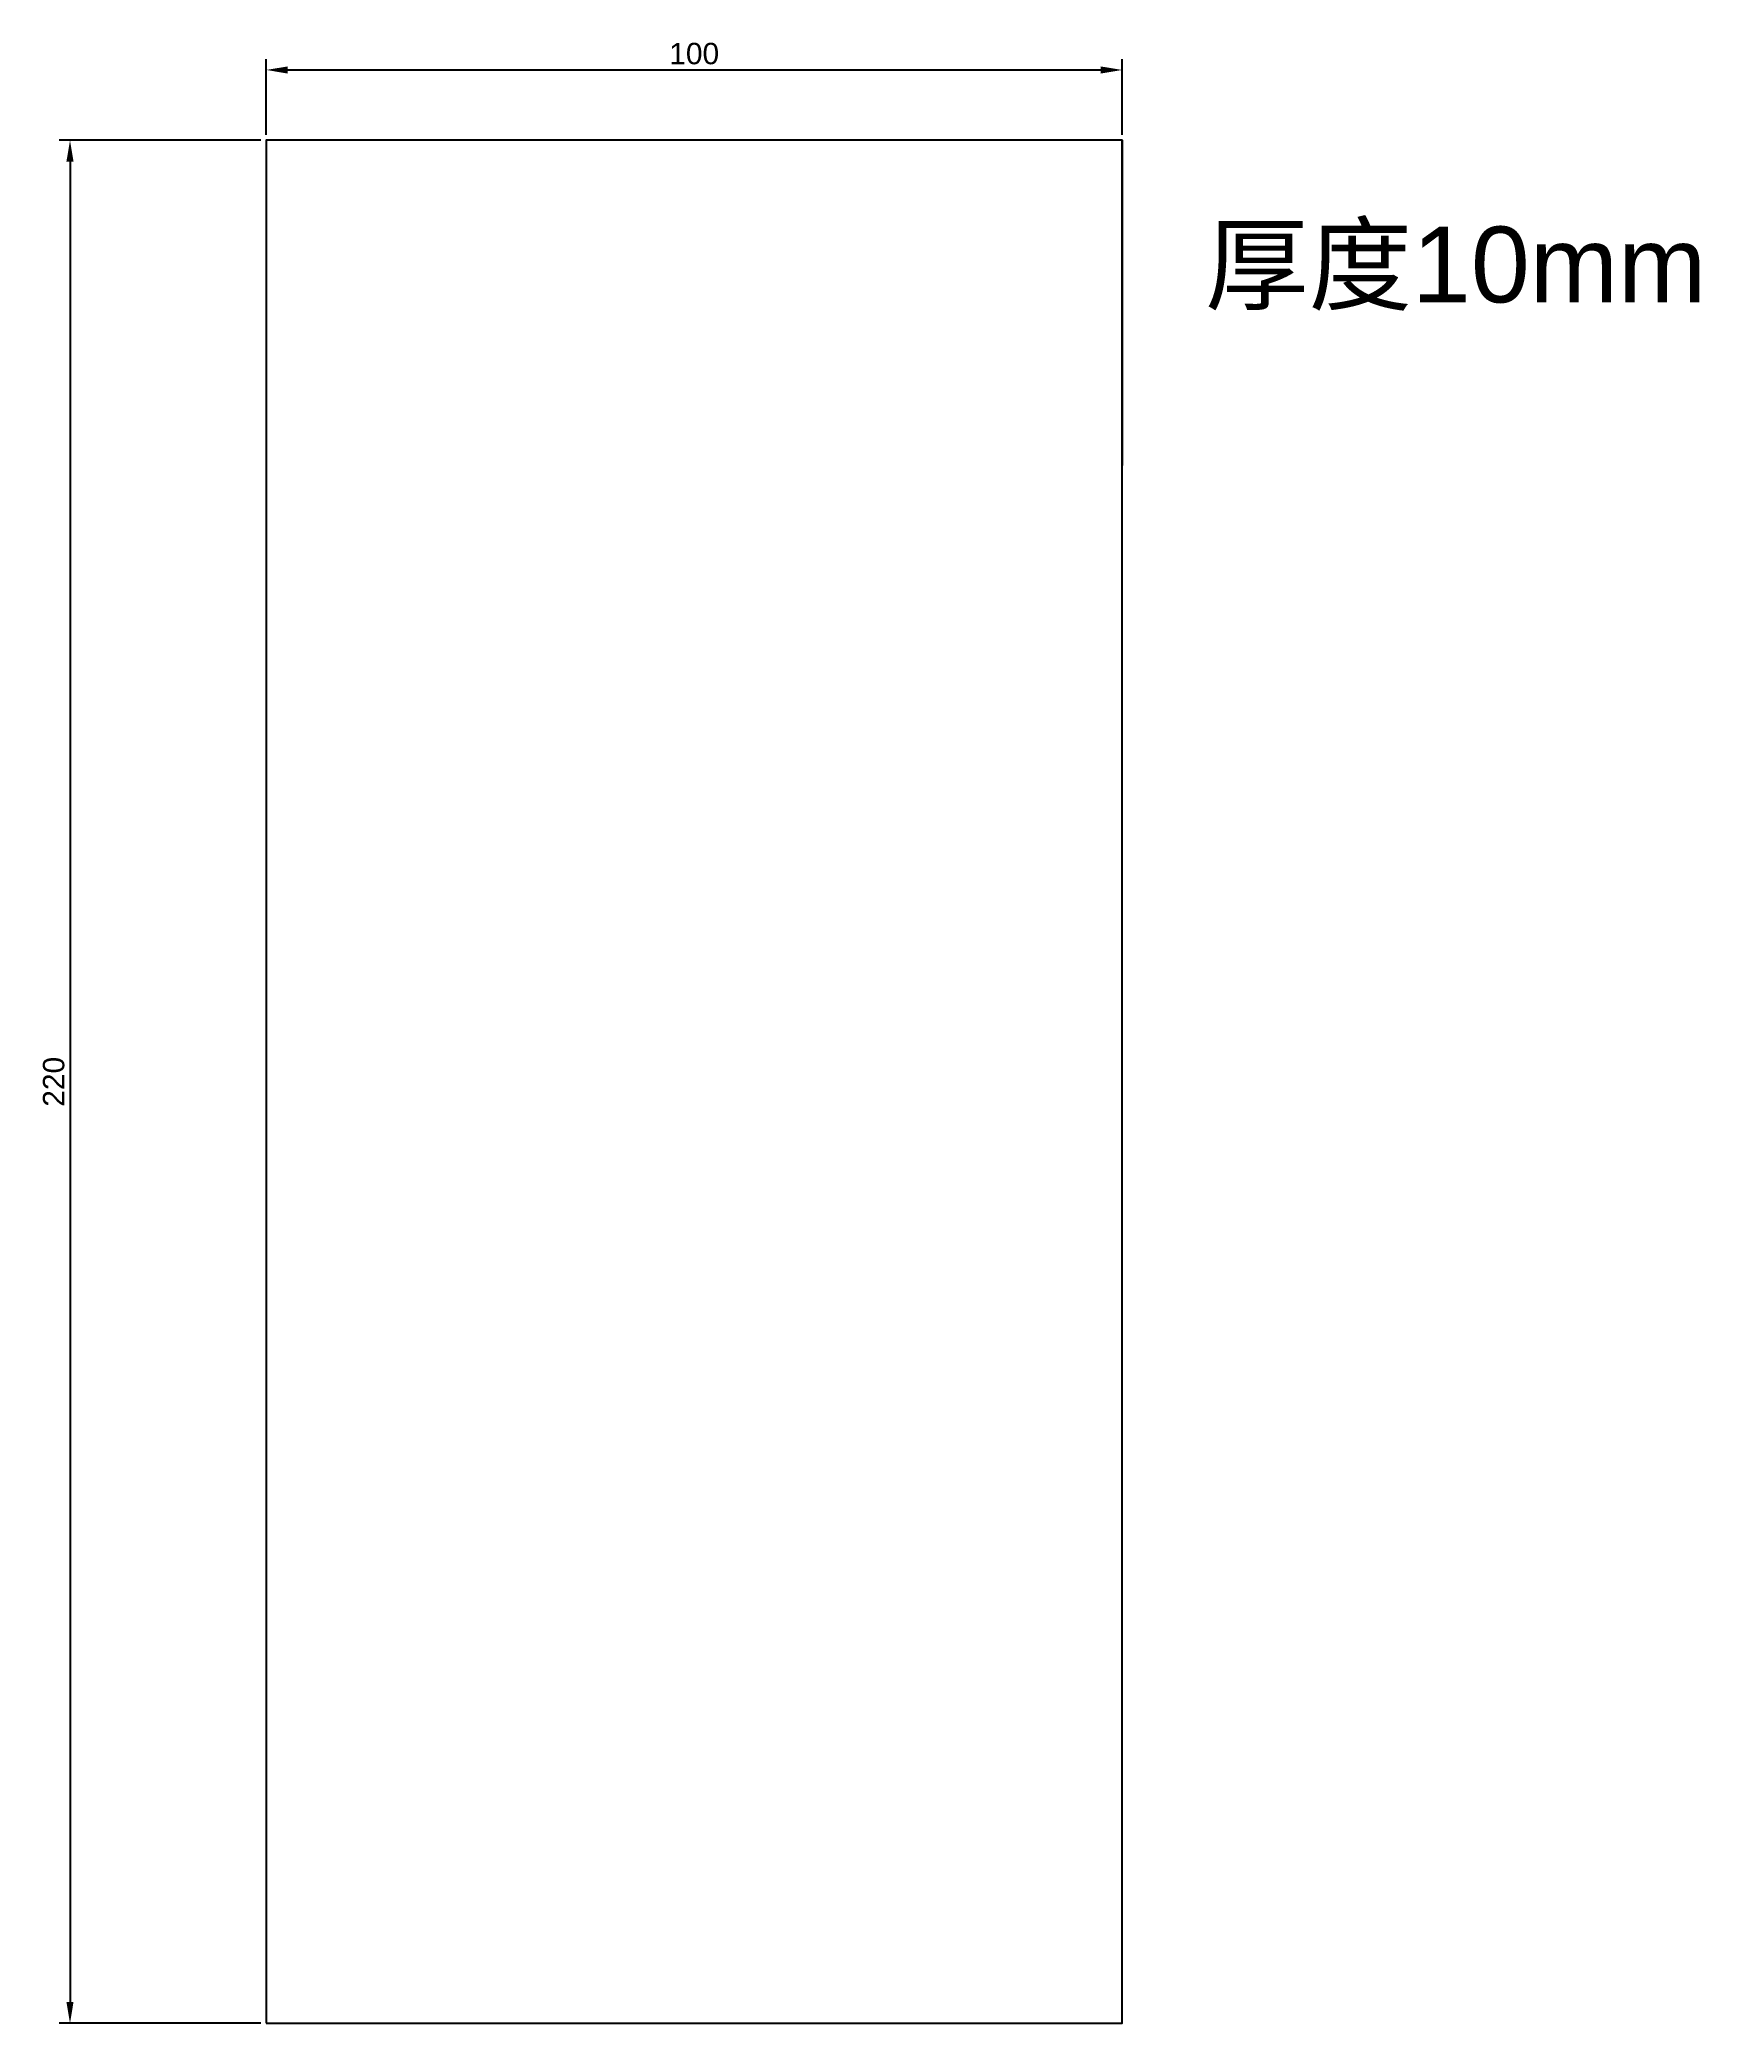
# Model space of a CAD drawing. Header units: millimetres. Extents: x -26 to 167, y 0 to 232.
import ezdxf

# ---------------------------------------------------------------- set-up
doc = ezdxf.new("R2010")
doc.units = ezdxf.units.MM
doc.linetypes.add('HIDDEN2', pattern=[4.7625, 3.175, -1.5875])
doc.layers.add('虚线', color=7, linetype='HIDDEN2')
doc.styles.get("Standard").update_dxf_attribs({"font": 'arial.ttf'})
doc.dimstyles.new('ISO-25', dxfattribs={"dimtxt": 2.5, "dimasz": 2.5, "dimexe": 1.25, "dimexo": 0.625, "dimtad": 1, "dimtxsty": 'Standard', "dimcen": 2.5, "dimadec": 0, "dimazin": 0, "dimtfac": 1, "dimtmove": 0, "dimatfit": 3, "dimfxl": 1, "dimarcsym": 0})

# ---------------------------------------------------------------- blocks, each defined once
blk = doc.blocks.new('*D1')
at = {"color": 0, "lineweight": -2, "transparency": 16777216}
for p, q in [((0, 220.62), (0, 229.46)), ((100, 220.62), (100, 229.46)), ((2.5, 228.21), (97.5, 228.21))]:
    blk.add_line(p, q, dxfattribs=at)
at = {"color": 0, "transparency": 16777216}
for points in [[(2.5, 228.62), (2.5, 227.79), (0, 228.21)], [(97.5, 228.62), (97.5, 227.79), (100, 228.21)]]:
    blk.add_solid(points, dxfattribs=at)
at = {"layer": 'Defpoints', "color": 0, "transparency": 16777216}
for p in [(100, 228.21), (0, 220), (100, 220)]:
    blk.add_point(p, dxfattribs=at)
at = {"color": 0, "transparency": 16777216, "insert": (50, 230.11), "char_height": 2.5, "attachment_point": 5}
blk.add_mtext('100', dxfattribs=at)
blk = doc.blocks.new('*D6')
at = {"color": 0, "lineweight": -2, "transparency": 16777216}
for p, q in [((-0.63, 220), (-24.18, 220)), ((-22.93, 217.5), (-22.93, 2.5)), ((-0.63, 0), (-24.18, 0))]:
    blk.add_line(p, q, dxfattribs=at)
at = {"color": 0, "transparency": 16777216}
for points in [[(-23.35, 217.5), (-22.52, 217.5), (-22.93, 220)], [(-23.35, 2.5), (-22.52, 2.5), (-22.93, 0)]]:
    blk.add_solid(points, dxfattribs=at)
at = {"layer": 'Defpoints', "color": 0, "transparency": 16777216}
for p in [(0, 220), (0, 0), (-22.93, 0)]:
    blk.add_point(p, dxfattribs=at)
at = {"color": 0, "transparency": 16777216, "insert": (-24.83, 110), "char_height": 2.5, "attachment_point": 5, "rotation": 90}
blk.add_mtext('220', dxfattribs=at)

msp = doc.modelspace()

# ---------------------------------------------------------------- linework, layer by layer
for p, q in [((100, 220), (100, 182)), ((100, 0), (100, 38))]:
    msp.add_line(p, q)
msp.add_lwpolyline([(0, 0), (100, 0), (100, 220), (0, 220)], close=True)

# ---------------------------------------------------------------- texts
at = {"layer": '虚线', "insert": (109.688, 209.911), "char_height": 8.86151, "attachment_point": 1}
msp.add_mtext_dynamic_manual_height_columns('\\pxsm1.5;{\\fSimSun|b0|i0|c134|p2;厚度}10mm', width=230.64993, gutter_width=44.308, heights=[89.003], dxfattribs=at)

# ---------------------------------------------------------------- dimensions: what is measured, and where the dimension line sits
dim = msp.add_linear_dim(base=(100, 228.205), p1=(0, 220), p2=(100, 220), dimstyle='ISO-25')
dim.commit()
dim.dimension.update_dxf_attribs({"geometry": '*D1', "text_midpoint": (50, 230.107)})
dim = msp.add_linear_dim(base=(-22.934, 0), p1=(0, 220), p2=(0, 0), angle=90, dimstyle='ISO-25')
dim.commit()
dim.dimension.update_dxf_attribs({"geometry": '*D6', "text_midpoint": (-24.835, 110)})

doc.saveas('drawing.dxf')
